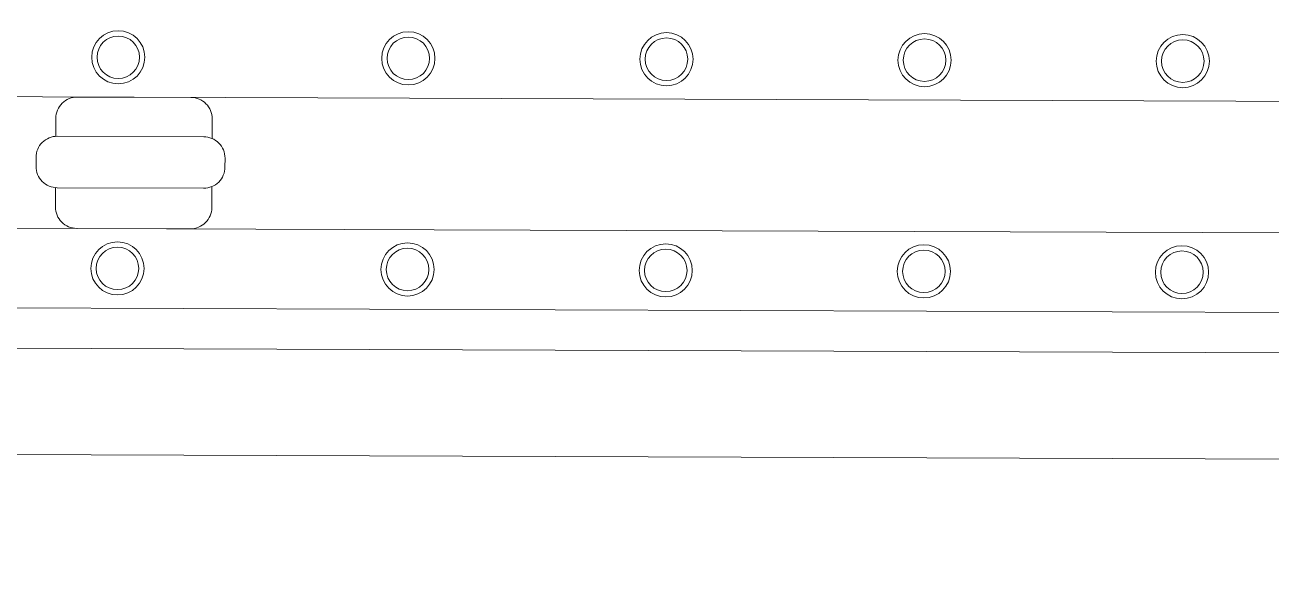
# Model space of a CAD drawing. Header units: millimetres. Extents: x 32721 to 103787, y 57624 to 127312.
# Drawn here: x 33355.2 to 33591.8, y 61560.6 to 61668.1 of the extents above; entities that cross this region are included whole.
import ezdxf

# ---------------------------------------------------------------- set-up
doc = ezdxf.new("R2010")
doc.units = ezdxf.units.MM
doc.header["$LTSCALE"] = 10
doc.layers.add('1轮廓实线层', color=7, linetype='Continuous', lineweight=18)

msp = doc.modelspace()

# ---------------------------------------------------------------- linework, layer by layer
at = {"layer": '1轮廓实线层'}
for p, q in [((33432.89, 61629.13), (33725.56, 61628.07)), ((33040.42, 61615.38), (33709.58, 61612.97)), ((33065.8, 61607.65), (33684.14, 61605.42)), ((33085.95, 61587.36), (33663.85, 61585.28))]:
    msp.add_line(p, q, dxfattribs=at)
for points in [[(33724.64, 61653.05), (33027.18, 61655.57, -0.414214), (33022.14, 61660.64), (33023.57, 62054.86, -0.414214), (33028.64, 62059.9)], [(33361.04, 61646.88), (33361.05, 61650.32, -0.414214), (33365.11, 61654.35), (33386.71, 61654.27, -0.414214), (33390.74, 61650.21), (33390.73, 61646.47)], [(33390.69, 61637.32), (33390.68, 61633.33, -0.414214), (33386.62, 61629.3), (33365.02, 61629.38, -0.414214), (33360.99, 61633.43), (33361.01, 61637.12)], [(33025.17, 61377.89, -0.414214), (33021.14, 61381.95), (33022.02, 61626.57, -0.414214), (33026.08, 61630.6), (33432.89, 61629.13)]]:
    msp.add_lwpolyline(points, format="xyb", dxfattribs=at)
msp.add_lwpolyline([(33357.29, 61642.86, -0.414214), (33361.35, 61646.89), (33389.15, 61646.79, -0.414214), (33393.18, 61642.73), (33393.17, 61641.04, -0.414214), (33389.12, 61637.01), (33361.32, 61637.11, -0.414214), (33357.29, 61641.17)], format="xyb", close=True, dxfattribs=at)
for centre, radius in [((33372.91, 61661.9), 5.05), ((33372.91, 61661.9), 4.04), ((33428, 61661.7), 5.05), ((33428, 61661.7), 4.04), ((33477.02, 61661.53), 5.05), ((33477.02, 61661.53), 4.04), ((33526.04, 61661.35), 5.05), ((33526.04, 61661.35), 4.04), ((33575.07, 61661.17), 5.05), ((33575.07, 61661.17), 4.04), ((33372.76, 61621.77), 5.05), ((33372.76, 61621.77), 4.04), ((33427.85, 61621.57), 5.05), ((33427.85, 61621.57), 4.04), ((33476.88, 61621.39), 5.05), ((33476.88, 61621.39), 4.04), ((33525.9, 61621.21), 5.05), ((33525.9, 61621.21), 4.04), ((33574.92, 61621.04), 5.05), ((33574.92, 61621.04), 4.04)]:
    msp.add_circle(centre, radius, dxfattribs=at)

doc.saveas('drawing.dxf')
